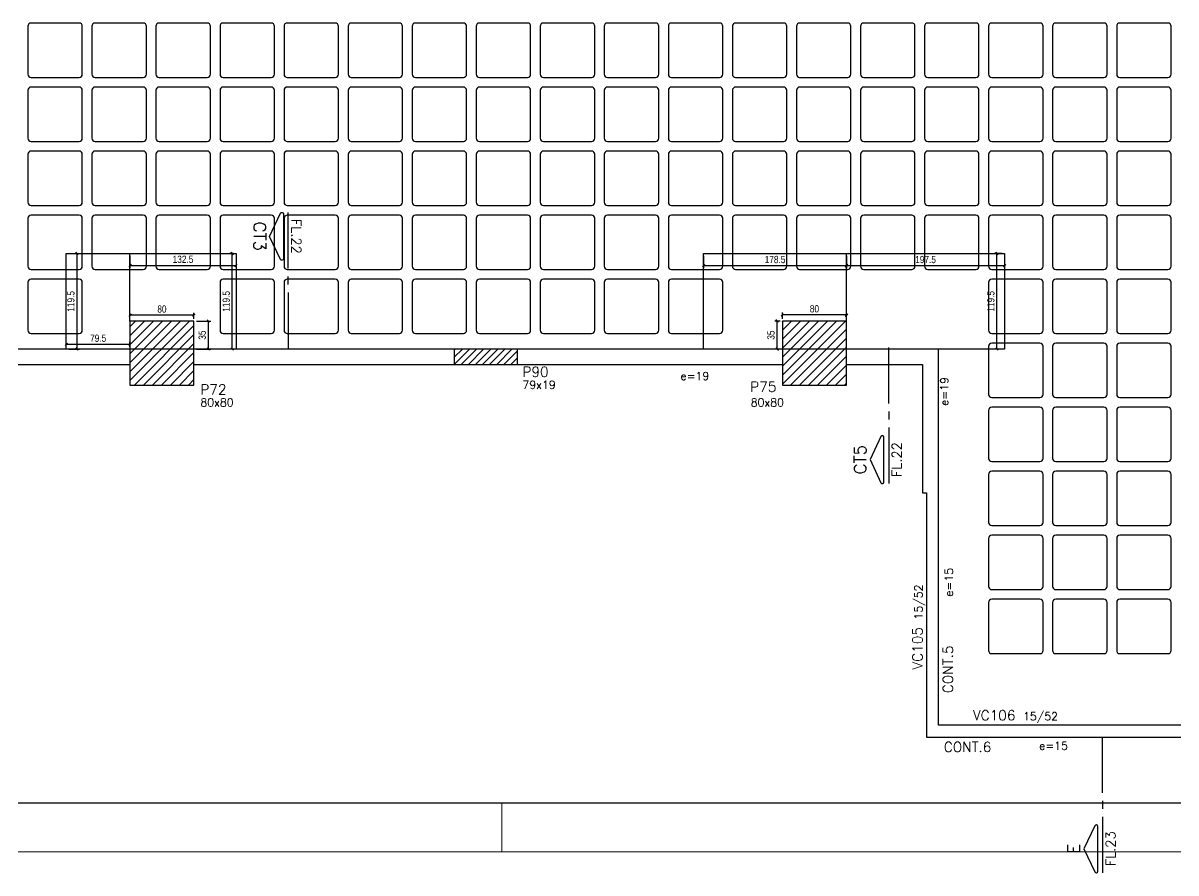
# Model space of a CAD drawing. Header units: millimetres. Extents: x -9777 to 15193, y 190 to 5169.
# Drawn here: x 3772 to 5212, y 190 to 1252 of the extents above; entities that cross this region are included whole.
import ezdxf
from ezdxf.enums import TextEntityAlignment as Align

# ---------------------------------------------------------------- set-up
doc = ezdxf.new("R2010")
doc.units = ezdxf.units.MM
for name, color, linetype in [('251', 5, 'Continuous'), ('COTA', 241, 'Continuous'), ('F-CORTE-INDICAÇÃO', 4, 'Continuous'), ('F-CUBETA', 1, 'Continuous'), ('F-PARC-DIM', 2, 'Continuous'), ('F-PARC-NOME', 4, 'Continuous'), ('F-PILARES-DIM', 172, 'Continuous'), ('F-PILARES-HACH', 174, 'Continuous'), ('F-PILARES-NOME', 170, 'Continuous'), ('F-PILARES-S', 170, 'Continuous'), ('F-VIGAS', 3, 'Continuous'), ('F-VIGAS-DIM', 2, 'Continuous'), ('F-VIGAS-NOME', 4, 'Continuous'), ('Painéis', 200, 'Continuous')]:
    doc.layers.add(name, color=color, linetype=linetype)
doc.layers.add('FOLHA', color=255, linetype='Continuous', lineweight=5)
doc.styles.add('COTA TECNICA-50', font='techl___.ttf', dxfattribs={"height": 9})
doc.styles.add('MCP', font='romans.shx')
doc.styles.add('ROMANS', font='romans.shx')
doc.dimstyles.new('COTA PAINEL-50', dxfattribs={"dimtxt": 9, "dimasz": 3, "dimexe": 3, "dimexo": 3, "dimgap": 3, "dimtad": 1, "dimdec": 1, "dimzin": 12, "dimdsep": 46, "dimtxsty": 'COTA TECNICA-50', "dimblk1": 'OBLIQUE', "dimblk2": 'OBLIQUE', "dimsah": 1, "dimcen": 0.9, "dimclrd": 4, "dimclre": 4, "dimclrt": 240, "dimadec": 1, "dimazin": 3, "dimtfac": 1, "dimtdec": 1, "dimtmove": 0, "dimatfit": 3, "dimfxl": 1, "dimtolj": 1, "dimtzin": 12, "dimarcsym": 0})
pattern_1 = [(45, (4154.621, 1323.973), (-5.61266, 5.61266), [])]

# ---------------------------------------------------------------- blocks, each defined once
blk = doc.blocks.new('_VAONER063650636500869008690')
at = {"layer": '251', "color": 1}
for p, q in [((-34, 30), (-34, -30)), ((30, 34), (-30, 34)), ((34, -30), (34, 30)), ((-30, -34), (30, -34))]:
    blk.add_line(p, q, dxfattribs=at)
for centre, start, end in [((-30, 30), 90, 180), ((30, 30), 0, 90), ((-30, -30), 180, 270), ((30, -30), 270, 0)]:
    blk.add_arc(centre, 4, start, end, dxfattribs=at)
blk = doc.blocks.new('*U1089')
at = {"layer": 'F-CORTE-INDICAÇÃO'}
for p, q in [((-100, 0), (-170, 0)), ((-80, 0), (-90, 0)), ((-70, 0), (0, 0))]:
    blk.add_line(p, q, dxfattribs=at)
blk.add_lwpolyline([(-112, 6, 0.802585), (-111.2, 9.8), (-140, 23.3), (-168.8, 9.8, 0.802585), (-168, 6)], format="xyb", close=True, dxfattribs=at)
at = {"layer": 'F-CORTE-INDICAÇÃO', "style": 'ROMANS'}
blk.add_attdef('CORTE', text='', height=15, dxfattribs=at).set_placement((-140, 35.8), align=Align.MIDDLE_CENTER)
at = {"layer": 'F-CORTE-INDICAÇÃO', "color": 2, "style": 'ROMANS'}
blk.add_attdef('FOLHA', text='', height=12, dxfattribs=at).set_placement((-140, -10), align=Align.MIDDLE_CENTER)
blk = doc.blocks.new('_Oblique')
at = {"color": 0, "linetype": 'ByBlock', "lineweight": -2}
blk.add_line((-0.5, -0.5), (0.5, 0.5), dxfattribs=at)
blk = doc.blocks.new('*D1252')
at = {"layer": 'COTA', "color": 4, "lineweight": -2, "transparency": 16777216}
for p, q in [((4994.6, 964), (4985.1, 964)), ((4988.1, 844.5), (4988.1, 964)), ((4994.6, 844.5), (4985.1, 844.5))]:
    blk.add_line(p, q, dxfattribs=at)
at = {"layer": 'Defpoints', "color": 0, "transparency": 16777216}
for p in [(4988.1, 964), (4997.6, 964), (4997.6, 844.5)]:
    blk.add_point(p, dxfattribs=at)
at = {"layer": 'COTA', "color": 4, "lineweight": -2, "transparency": 16777216, "xscale": 3, "yscale": 3, "zscale": 3}
for p, rotation in [((4988.1, 964), 90), ((4988.1, 844.5), 270)]:
    blk.add_blockref('_Oblique', p, dxfattribs=dict(at, rotation=rotation))
at = {"layer": 'COTA', "color": 240, "transparency": 16777216, "insert": (4980.5, 904.2), "char_height": 9, "attachment_point": 5, "rotation": 90, "style": 'COTA TECNICA-50'}
blk.add_mtext('\\A1;119.5', dxfattribs=at)
blk = doc.blocks.new('*D1253')
at = {"layer": 'COTA', "color": 4, "lineweight": -2, "transparency": 16777216}
for p, q in [((4621.6, 961), (4621.6, 945.8)), ((4800.1, 961), (4800.1, 945.8)), ((4621.6, 948.8), (4800.1, 948.8))]:
    blk.add_line(p, q, dxfattribs=at)
at = {"layer": 'Defpoints', "color": 0, "transparency": 16777216}
for p in [(4621.6, 964), (4800.1, 964), (4800.1, 948.8)]:
    blk.add_point(p, dxfattribs=at)
at = {"layer": 'COTA', "color": 4, "lineweight": -2, "transparency": 16777216, "xscale": 3, "yscale": 3, "zscale": 3, "rotation": 180}
blk.add_blockref('_Oblique', (4621.6, 948.8), dxfattribs=at)
at = {"layer": 'COTA', "color": 4, "lineweight": -2, "transparency": 16777216, "xscale": 3, "yscale": 3, "zscale": 3}
blk.add_blockref('_Oblique', (4800.1, 948.8), dxfattribs=at)
at = {"layer": 'COTA', "color": 240, "transparency": 16777216, "insert": (4710.9, 956.4), "char_height": 9, "attachment_point": 5, "style": 'COTA TECNICA-50'}
blk.add_mtext('\\A1;178.5', dxfattribs=at)
blk = doc.blocks.new('*D1254')
at = {"layer": 'COTA', "color": 4, "lineweight": -2, "transparency": 16777216}
for p, q in [((4800.1, 961), (4800.1, 945.8)), ((4997.6, 961), (4997.6, 945.8)), ((4800.1, 948.8), (4997.6, 948.8))]:
    blk.add_line(p, q, dxfattribs=at)
at = {"layer": 'Defpoints', "color": 0, "transparency": 16777216}
for p in [(4800.1, 964), (4997.6, 964), (4997.6, 948.8)]:
    blk.add_point(p, dxfattribs=at)
at = {"layer": 'COTA', "color": 4, "lineweight": -2, "transparency": 16777216, "xscale": 3, "yscale": 3, "zscale": 3, "rotation": 180}
blk.add_blockref('_Oblique', (4800.1, 948.8), dxfattribs=at)
at = {"layer": 'COTA', "color": 4, "lineweight": -2, "transparency": 16777216, "xscale": 3, "yscale": 3, "zscale": 3}
blk.add_blockref('_Oblique', (4997.6, 948.8), dxfattribs=at)
at = {"layer": 'COTA', "color": 240, "transparency": 16777216, "insert": (4898.9, 956.4), "char_height": 9, "attachment_point": 5, "style": 'COTA TECNICA-50'}
blk.add_mtext('\\A1;197.5', dxfattribs=at)
blk = doc.blocks.new('*D1255')
at = {"layer": 'COTA', "color": 4, "lineweight": -2, "transparency": 16777216}
for p, q in [((4720.1, 882.5), (4720.1, 890.2)), ((4800.1, 887.2), (4720.1, 887.2)), ((4800.1, 882.5), (4800.1, 890.2))]:
    blk.add_line(p, q, dxfattribs=at)
at = {"layer": 'Defpoints', "color": 0, "transparency": 16777216}
for p in [(4720.1, 887.2), (4720.1, 879.5), (4800.1, 879.5)]:
    blk.add_point(p, dxfattribs=at)
at = {"layer": 'COTA', "color": 4, "lineweight": -2, "transparency": 16777216, "xscale": 3, "yscale": 3, "zscale": 3, "rotation": 180}
blk.add_blockref('_Oblique', (4720.1, 887.2), dxfattribs=at)
at = {"layer": 'COTA', "color": 4, "lineweight": -2, "transparency": 16777216, "xscale": 3, "yscale": 3, "zscale": 3}
blk.add_blockref('_Oblique', (4800.1, 887.2), dxfattribs=at)
at = {"layer": 'COTA', "color": 240, "transparency": 16777216, "insert": (4760.1, 894.8), "char_height": 9, "attachment_point": 5, "style": 'COTA TECNICA-50'}
blk.add_mtext('\\A1;80', dxfattribs=at)
blk = doc.blocks.new('*D1256')
at = {"layer": 'COTA', "color": 4, "lineweight": -2, "transparency": 16777216}
for p, q in [((4717.1, 879.5), (4710.5, 879.5)), ((4713.5, 844.5), (4713.5, 879.5)), ((4717.1, 844.5), (4710.5, 844.5))]:
    blk.add_line(p, q, dxfattribs=at)
at = {"layer": 'Defpoints', "color": 0, "transparency": 16777216}
for p in [(4713.5, 879.5), (4720.1, 879.5), (4720.1, 844.5)]:
    blk.add_point(p, dxfattribs=at)
at = {"layer": 'COTA', "color": 4, "lineweight": -2, "transparency": 16777216, "xscale": 3, "yscale": 3, "zscale": 3}
for p, rotation in [((4713.5, 879.5), 90), ((4713.5, 844.5), 270)]:
    blk.add_blockref('_Oblique', p, dxfattribs=dict(at, rotation=rotation))
at = {"layer": 'COTA', "color": 240, "transparency": 16777216, "insert": (4705.8, 862), "char_height": 9, "attachment_point": 5, "rotation": 90, "style": 'COTA TECNICA-50'}
blk.add_mtext('\\A1;35', dxfattribs=at)
blk = doc.blocks.new('*D1257')
at = {"layer": 'COTA', "color": 4, "lineweight": -2, "transparency": 16777216}
for p, q in [((3828.6, 964), (3842.1, 964)), ((3839.1, 844.5), (3839.1, 964)), ((3828.6, 844.5), (3842.1, 844.5))]:
    blk.add_line(p, q, dxfattribs=at)
at = {"layer": 'Defpoints', "color": 0, "transparency": 16777216}
for p in [(3825.6, 964), (3839.1, 964), (3825.6, 844.5)]:
    blk.add_point(p, dxfattribs=at)
at = {"layer": 'COTA', "color": 4, "lineweight": -2, "transparency": 16777216, "xscale": 3, "yscale": 3, "zscale": 3}
for p, rotation in [((3839.1, 964), 90), ((3839.1, 844.5), 270)]:
    blk.add_blockref('_Oblique', p, dxfattribs=dict(at, rotation=rotation))
at = {"layer": 'COTA', "color": 240, "transparency": 16777216, "insert": (3831.4, 904.2), "char_height": 9, "attachment_point": 5, "rotation": 90, "style": 'COTA TECNICA-50'}
blk.add_mtext('\\A1;119.5', dxfattribs=at)
blk = doc.blocks.new('*D1258')
at = {"layer": 'COTA', "color": 4, "lineweight": -2, "transparency": 16777216}
for p, q in [((3825.6, 847.5), (3825.6, 853.5)), ((3825.6, 850.5), (3905.1, 850.5)), ((3905.1, 847.5), (3905.1, 853.5))]:
    blk.add_line(p, q, dxfattribs=at)
at = {"layer": 'Defpoints', "color": 0, "transparency": 16777216}
for p in [(3905.1, 850.5), (3825.6, 844.5), (3905.1, 844.5)]:
    blk.add_point(p, dxfattribs=at)
at = {"layer": 'COTA', "color": 4, "lineweight": -2, "transparency": 16777216, "xscale": 3, "yscale": 3, "zscale": 3, "rotation": 180}
blk.add_blockref('_Oblique', (3825.6, 850.5), dxfattribs=at)
at = {"layer": 'COTA', "color": 4, "lineweight": -2, "transparency": 16777216, "xscale": 3, "yscale": 3, "zscale": 3}
blk.add_blockref('_Oblique', (3905.1, 850.5), dxfattribs=at)
at = {"layer": 'COTA', "color": 240, "transparency": 16777216, "insert": (3865.4, 858.1), "char_height": 9, "attachment_point": 5, "style": 'COTA TECNICA-50'}
blk.add_mtext('\\A1;79.5', dxfattribs=at)
blk = doc.blocks.new('*D1259')
at = {"layer": 'COTA', "color": 4, "lineweight": -2, "transparency": 16777216}
for p, q in [((3905.1, 961), (3905.1, 946)), ((4037.6, 961), (4037.6, 946)), ((3905.1, 949), (4037.6, 949))]:
    blk.add_line(p, q, dxfattribs=at)
at = {"layer": 'Defpoints', "color": 0, "transparency": 16777216}
for p in [(3905.1, 964), (4037.6, 964), (4037.6, 949)]:
    blk.add_point(p, dxfattribs=at)
at = {"layer": 'COTA', "color": 4, "lineweight": -2, "transparency": 16777216, "xscale": 3, "yscale": 3, "zscale": 3, "rotation": 180}
blk.add_blockref('_Oblique', (3905.1, 949), dxfattribs=at)
at = {"layer": 'COTA', "color": 4, "lineweight": -2, "transparency": 16777216, "xscale": 3, "yscale": 3, "zscale": 3}
blk.add_blockref('_Oblique', (4037.6, 949), dxfattribs=at)
at = {"layer": 'COTA', "color": 240, "transparency": 16777216, "insert": (3971.4, 956.7), "char_height": 9, "attachment_point": 5, "style": 'COTA TECNICA-50'}
blk.add_mtext('\\A1;132.5', dxfattribs=at)
blk = doc.blocks.new('*D1260')
at = {"layer": 'COTA', "color": 4, "lineweight": -2, "transparency": 16777216}
for p, q in [((4034.6, 964), (4030, 964)), ((4033, 844.5), (4033, 964)), ((4034.6, 844.5), (4030, 844.5))]:
    blk.add_line(p, q, dxfattribs=at)
at = {"layer": 'Defpoints', "color": 0, "transparency": 16777216}
for p in [(4033, 964), (4037.6, 964), (4037.6, 844.5)]:
    blk.add_point(p, dxfattribs=at)
at = {"layer": 'COTA', "color": 4, "lineweight": -2, "transparency": 16777216, "xscale": 3, "yscale": 3, "zscale": 3}
for p, rotation in [((4033, 964), 90), ((4033, 844.5), 270)]:
    blk.add_blockref('_Oblique', p, dxfattribs=dict(at, rotation=rotation))
at = {"layer": 'COTA', "color": 240, "transparency": 16777216, "insert": (4025.4, 904.2), "char_height": 9, "attachment_point": 5, "rotation": 90, "style": 'COTA TECNICA-50'}
blk.add_mtext('\\A1;119.5', dxfattribs=at)
blk = doc.blocks.new('*D1261')
at = {"layer": 'COTA', "color": 4, "lineweight": -2, "transparency": 16777216}
for p, q in [((3905.1, 882.5), (3905.1, 889.9)), ((3985.1, 886.9), (3905.1, 886.9)), ((3985.1, 882.5), (3985.1, 889.9))]:
    blk.add_line(p, q, dxfattribs=at)
at = {"layer": 'Defpoints', "color": 0, "transparency": 16777216}
for p in [(3905.1, 886.9), (3905.1, 879.5), (3985.1, 879.5)]:
    blk.add_point(p, dxfattribs=at)
at = {"layer": 'COTA', "color": 4, "lineweight": -2, "transparency": 16777216, "xscale": 3, "yscale": 3, "zscale": 3, "rotation": 180}
blk.add_blockref('_Oblique', (3905.1, 886.9), dxfattribs=at)
at = {"layer": 'COTA', "color": 4, "lineweight": -2, "transparency": 16777216, "xscale": 3, "yscale": 3, "zscale": 3}
blk.add_blockref('_Oblique', (3985.1, 886.9), dxfattribs=at)
at = {"layer": 'COTA', "color": 240, "transparency": 16777216, "insert": (3945.1, 894.5), "char_height": 9, "attachment_point": 5, "style": 'COTA TECNICA-50'}
blk.add_mtext('\\A1;80', dxfattribs=at)
blk = doc.blocks.new('*D1262')
at = {"layer": 'COTA', "color": 4, "lineweight": -2, "transparency": 16777216}
for p, q in [((3988.1, 879.5), (4006.1, 879.5)), ((4003.1, 844.5), (4003.1, 879.5)), ((3988.1, 844.5), (4006.1, 844.5))]:
    blk.add_line(p, q, dxfattribs=at)
at = {"layer": 'Defpoints', "color": 0, "transparency": 16777216}
for p in [(3985.1, 879.5), (4003.1, 879.5), (3985.1, 844.5)]:
    blk.add_point(p, dxfattribs=at)
at = {"layer": 'COTA', "color": 4, "lineweight": -2, "transparency": 16777216, "xscale": 3, "yscale": 3, "zscale": 3}
for p, rotation in [((4003.1, 879.5), 90), ((4003.1, 844.5), 270)]:
    blk.add_blockref('_Oblique', p, dxfattribs=dict(at, rotation=rotation))
at = {"layer": 'COTA', "color": 240, "transparency": 16777216, "insert": (3995.4, 862), "char_height": 9, "attachment_point": 5, "rotation": 90, "style": 'COTA TECNICA-50'}
blk.add_mtext('\\A1;35', dxfattribs=at)

msp = doc.modelspace()

# ---------------------------------------------------------------- hatches: boundary and pattern name
h = msp.add_hatch()
h.set_pattern_fill('ANGLE', color=256)
h.set_pattern_definition([(0, (0, 0), (0, 6.985), [5.08, -1.905]), (90, (0, 0), (-6.985, 4e-16), [5.08, -1.905])])
h.paths.add_polyline_path([(4826.65, 880.32), (4826.65, 904.63), (4808.13, 904.63), (4808.13, 880.32)], flags=9)
at = {"layer": 'F-PILARES-HACH', "linetype": 'Continuous'}
h = msp.add_hatch(dxfattribs=at)
h.set_pattern_fill('ANSI31', color=256, scale=2.5)
h.set_pattern_definition(pattern_1)
h.paths.add_polyline_path([(3905.12, 879.47), (3905.12, 799.47), (3985.12, 799.47), (3985.12, 879.47)])
h = msp.add_hatch(dxfattribs=at)
h.set_pattern_fill('ANSI31', color=256, scale=2.5)
h.set_pattern_definition(pattern_1)
h.paths.add_polyline_path([(4720.12, 879.47), (4720.12, 799.47), (4800.12, 799.47), (4800.12, 879.47)])
h = msp.add_hatch(dxfattribs=at)
h.set_pattern_fill('ANSI31', color=256, scale=50, style=0)
h.set_pattern_definition([(45, (4154.6213, 1323.973), (-4.41942, 4.41942), [])])
h.paths.add_polyline_path([(4310.12, 825.47), (4389.12, 825.47), (4389.12, 844.47), (4310.12, 844.47)], flags=16)

# ---------------------------------------------------------------- linework, layer by layer
at = {"color": 30}
msp.add_line((8600.49, 277.08), (2485.81, 277.08), dxfattribs=at)
at = {"layer": 'F-PILARES-S', "linetype": 'Continuous'}
for points in [[(3905.12, 879.47), (3905.12, 799.47), (3985.12, 799.47), (3985.12, 879.47), (3905.12, 879.47)], [(4720.12, 879.47), (4720.12, 799.47), (4800.12, 799.47), (4800.12, 879.47), (4720.12, 879.47)], [(4310.12, 825.47), (4389.12, 825.47), (4389.12, 844.47), (4310.12, 844.47), (4310.12, 825.47)]]:
    msp.add_lwpolyline(points, dxfattribs=at)
at = {"layer": 'F-VIGAS'}
for points in [[(4800.12, 825.47), (4895.12, 825.47), (4895.12, 665), (4900.12, 665), (4900.12, 359.47), (5699.95, 359.47), (5936.2, 389.47), (7419.12, 389.47), (7419.12, 1048.47)], [(7404.12, 1048.47), (7404.12, 404.47), (5935.25, 404.47), (5699, 374.47), (4915.12, 374.47), (4915.12, 844.47), (4800.12, 844.47)], [(3905.12, 844.47), (3364.62, 844.47)], [(4310.12, 844.47), (3985.12, 844.47)], [(4720.12, 844.47), (4389.12, 844.47)], [(3364.62, 825.47), (3905.12, 825.47)], [(3985.12, 825.47), (4310.12, 825.47)], [(4389.12, 825.47), (4720.12, 825.47)]]:
    msp.add_lwpolyline(points, dxfattribs=at)
at = {"layer": 'FOLHA'}
for p, q in [((4369.6, 216.11), (4369.6, 277.07)), ((8661.45, 216.11), (2333.4, 216.11))]:
    msp.add_line(p, q, dxfattribs=at)
at = {"layer": 'Painéis'}
for p, q in [((3905.12, 879.47), (3905.12, 963.97)), ((4800.12, 879.47), (4800.12, 963.97))]:
    msp.add_line(p, q, dxfattribs=at)
for points in [[(3825.62, 963.97), (4037.62, 963.97), (4037.62, 844.47), (3825.62, 844.47)], [(4621.62, 963.97), (4997.62, 963.97), (4997.62, 844.47), (4621.62, 844.47)]]:
    msp.add_lwpolyline(points, close=True, dxfattribs=at)

# ---------------------------------------------------------------- block references
at = {"layer": 'F-CORTE-INDICAÇÃO', "linetype": 'Continuous'}
ref = msp.add_blockref('*U1089', (4102.94, 845.38), dxfattribs=dict(at, xscale=-1, rotation=90))
ref.add_attrib('FOLHA', 'FL.22', dxfattribs={"color": 2, "height": 12, "rotation": 270, "style": 'ROMANS'}).set_placement((4112.94, 985.38), align=Align.MIDDLE_CENTER)
ref.add_attrib('CORTE', 'CT3', dxfattribs={"height": 15, "rotation": 270, "style": 'ROMANS'}).set_placement((4067.18, 985.38), align=Align.MIDDLE_CENTER)
at = {"layer": 'F-CORTE-INDICAÇÃO', "linetype": 'Continuous', "rotation": 90}
for p, values in [((4852.94, 846.38), {'FOLHA': 'FL.22', 'CORTE': 'CT5'}), ((5119.94, 360.02), {'FOLHA': 'FL.23', 'CORTE': 'E'})]:
    msp.add_blockref('*U1089', p, dxfattribs=at).add_auto_attribs(values)
at = {"layer": 'F-CUBETA'}
for p in [(3811.62, 1217.97), (3891.62, 1217.97), (3971.62, 1217.97), (4051.62, 1217.97), (4131.62, 1217.97), (4211.62, 1217.97), (4291.62, 1217.97), (4371.62, 1217.97), (4451.62, 1217.97), (4531.62, 1217.97), (4611.62, 1217.97), (4691.62, 1217.97), (4771.62, 1217.97), (4851.62, 1217.97), (4931.62, 1217.97), (5011.62, 1217.97), (5091.62, 1217.97), (5171.62, 1217.97), (3811.62, 1137.97), (3891.62, 1137.97), (3971.62, 1137.97), (4051.62, 1137.97), (4131.62, 1137.97), (4211.62, 1137.97), (4291.62, 1137.97), (4371.62, 1137.97), (4451.62, 1137.97), (4531.62, 1137.97), (4611.62, 1137.97), (4691.62, 1137.97), (4771.62, 1137.97), (4851.62, 1137.97), (4931.62, 1137.97), (5011.62, 1137.97), (5091.62, 1137.97), (5171.62, 1137.97), (3811.62, 1057.97), (3891.62, 1057.97), (3971.62, 1057.97), (4051.62, 1057.97), (4131.62, 1057.97), (4211.62, 1057.97), (4291.62, 1057.97), (4371.62, 1057.97), (4451.62, 1057.97), (4531.62, 1057.97), (4611.62, 1057.97), (4691.62, 1057.97), (4771.62, 1057.97), (4851.62, 1057.97), (4931.62, 1057.97), (5011.62, 1057.97), (5091.62, 1057.97), (5171.62, 1057.97), (3811.62, 977.97), (3891.62, 977.97), (3971.62, 977.97), (4051.62, 977.97), (4131.62, 977.97), (4211.62, 977.97), (4291.62, 977.97), (4371.62, 977.97), (4451.62, 977.97), (4531.62, 977.97), (4611.62, 977.97), (4691.62, 977.97), (4771.62, 977.97), (4851.62, 977.97), (4931.62, 977.97), (5011.62, 977.97), (5091.62, 977.97), (5171.62, 977.97), (3811.62, 897.97), (4051.62, 897.97), (4131.62, 897.97), (4211.62, 897.97), (4291.62, 897.97), (4371.62, 897.97), (4451.62, 897.97), (4531.62, 897.97), (4611.62, 897.97), (5011.62, 897.97), (5091.62, 897.97), (5171.62, 897.97), (5011.62, 817.97), (5091.62, 817.97), (5171.62, 817.97), (5011.62, 737.97), (5091.62, 737.97), (5171.62, 737.97), (5011.62, 657.97), (5091.62, 657.97), (5171.62, 657.97), (5011.62, 577.97), (5091.62, 577.97), (5171.62, 577.97), (5011.62, 497.97), (5091.62, 497.97), (5171.62, 497.97)]:
    msp.add_blockref('_VAONER063650636500869008690', p, dxfattribs=at)

# ---------------------------------------------------------------- texts
at = {"layer": 'F-PARC-DIM', "style": 'MCP'}
for s, p in [('e=19', (4592.74, 805.86)), ('e=15', (5040.73, 343.87))]:
    msp.add_text(s, height=10, dxfattribs=at).set_placement(p)
for s, p in [('e=19', (4927.29, 773.52)), ('e=15', (4933.06, 535.06))]:
    msp.add_text(s, height=10, rotation=90, dxfattribs=at).set_placement(p)
at = {"layer": 'F-PARC-NOME', "style": 'MCP'}
msp.add_text('CONT.5', height=12.5, rotation=90, dxfattribs=at).set_placement((4933.06, 414.56))
msp.add_text('CONT.6', height=12.5, dxfattribs=at).set_placement((4921.63, 341.07))
at = {"layer": 'F-PILARES-DIM', "linetype": 'Continuous', "style": 'MCP'}
for s, p in [('79x19', (4395.37, 794.85)), ('80x80', (3993.08, 772.82)), ('80x80', (4680.49, 772.82))]:
    msp.add_text(s, height=10, dxfattribs=at).set_placement(p)
at = {"layer": 'F-PILARES-NOME', "linetype": 'Continuous', "style": 'MCP'}
for s, p in [('P90', (4395.37, 809.85)), ('P72', (3993.08, 787.82)), ('P75', (4679.93, 791.15))]:
    msp.add_text(s, height=12.5, dxfattribs=at).set_placement(p)
at = {"layer": 'F-VIGAS-DIM', "linetype": 'Continuous', "style": 'MCP'}
msp.add_text('15/52', height=10, rotation=90, dxfattribs=at).set_placement((4895.08, 506.57))
msp.add_text('15/52', height=10, dxfattribs=at).set_placement((5020.61, 380.64))
at = {"layer": 'F-VIGAS-NOME', "linetype": 'Continuous', "style": 'MCP'}
msp.add_text('VC105', height=12.5, rotation=90, dxfattribs=at).set_placement((4895.08, 444.07))
msp.add_text('VC106', height=12.5, dxfattribs=at).set_placement((4958.11, 380.64))

# ---------------------------------------------------------------- dimensions: what is measured, and where the dimension line sits
at = {"layer": 'COTA'}
for base, p1, p2, picture, middle in [((3839.06, 963.97), (3825.62, 844.47), (3825.62, 963.97), '*D1257', (3831.43, 904.22)), ((4033, 963.97), (4037.62, 844.47), (4037.62, 963.97), '*D1260', (4025.38, 904.22)), ((4988.11, 963.97), (4997.62, 844.47), (4997.62, 963.97), '*D1252', (4980.49, 904.22)), ((4003.1, 879.47), (3985.12, 844.47), (3985.12, 879.47), '*D1262', (3995.4, 861.97)), ((4713.51, 879.47), (4720.12, 844.47), (4720.12, 879.47), '*D1256', (4705.82, 861.97))]:
    dim = msp.add_linear_dim(base=base, p1=p1, p2=p2, angle=90, dimstyle='COTA PAINEL-50', dxfattribs=at)
    dim.commit()
    dim.dimension.update_dxf_attribs({"geometry": picture, "text_midpoint": middle})
for base, p1, p2, picture, middle in [((4037.62, 949.01), (3905.12, 963.97), (4037.62, 963.97), '*D1259', (3971.37, 956.71)), ((4800.12, 948.78), (4621.62, 963.97), (4800.12, 963.97), '*D1253', (4710.87, 956.4)), ((3905.12, 886.91), (3985.12, 879.47), (3905.12, 879.47), '*D1261', (3945.12, 894.52)), ((4720.12, 887.21), (4800.12, 879.47), (4720.12, 879.47), '*D1255', (4760.12, 894.82)), ((3905.12, 850.5), (3825.62, 844.47), (3905.12, 844.47), '*D1258', (3865.37, 858.12))]:
    dim = msp.add_linear_dim(base=base, p1=p1, p2=p2, dimstyle='COTA PAINEL-50', dxfattribs=at)
    dim.commit()
    dim.dimension.update_dxf_attribs({"geometry": picture, "text_midpoint": middle})
dim = msp.add_linear_dim(base=(4997.62, 948.78), p1=(4800.12, 963.97), p2=(4997.62, 963.97), dimstyle='COTA PAINEL-50', override={"dimtmove": 1}, dxfattribs=at)
dim.commit()
dim.dimension.update_dxf_attribs({"geometry": '*D1254', "text_midpoint": (4898.87, 956.41)})

doc.saveas('drawing.dxf')
